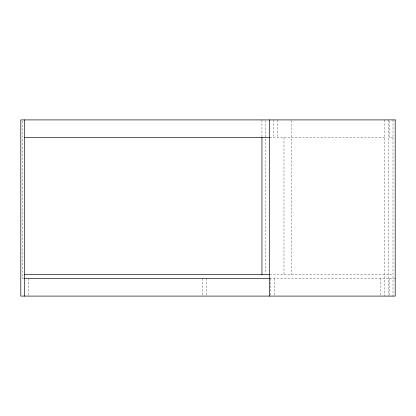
<?xml version="1.0" encoding="UTF-8"?>
<svg xmlns="http://www.w3.org/2000/svg" width="416" height="416" viewBox="0 0 416 416"><rect width="100%" height="100%" fill="white"/><g stroke="black" fill="none" stroke-linecap="round" stroke-linejoin="round"><path stroke-width="0.31" stroke-dasharray="2.08 1.56" d="M269.667 137.524L384.738 137.524M392.995 137.524L389.142 137.524L389.142 119.907M269.667 274.622L392.995 274.622M23.748 278.476L22.454 278.476L22.454 119.907M269.667 278.476L395.2 278.476M392.995 119.907L392.995 296.093M389.142 278.476L389.142 295.464M388.591 119.907L388.591 295.448M384.738 119.907L384.738 296.093M380.884 278.476L380.884 295.464M291.689 120.552L291.689 274.622M283.982 137.524L283.982 274.622M277.373 119.907L277.373 137.524M274.622 278.476L274.622 295.464M273.52 119.907L273.52 137.524M270.769 278.476L270.769 295.464M265.814 120.552L265.814 273.972M261.955 119.907L261.955 136.739M206.622 278.476L206.622 295.464M202.769 278.476L202.769 295.464M28.506 278.476L28.506 295.464"/><path stroke-width="0.62" d="M24.653 137.524L269.729 137.524M24.653 274.622L269.729 274.622M24.653 278.476L269.693 278.476M269.667 119.907L269.667 296.093M261.955 137.384L261.955 274.622M24.653 119.907L24.653 296.093M395.2 119.907L20.8 119.907L20.8 296.093L395.2 296.093L395.2 119.907"/></g></svg>
